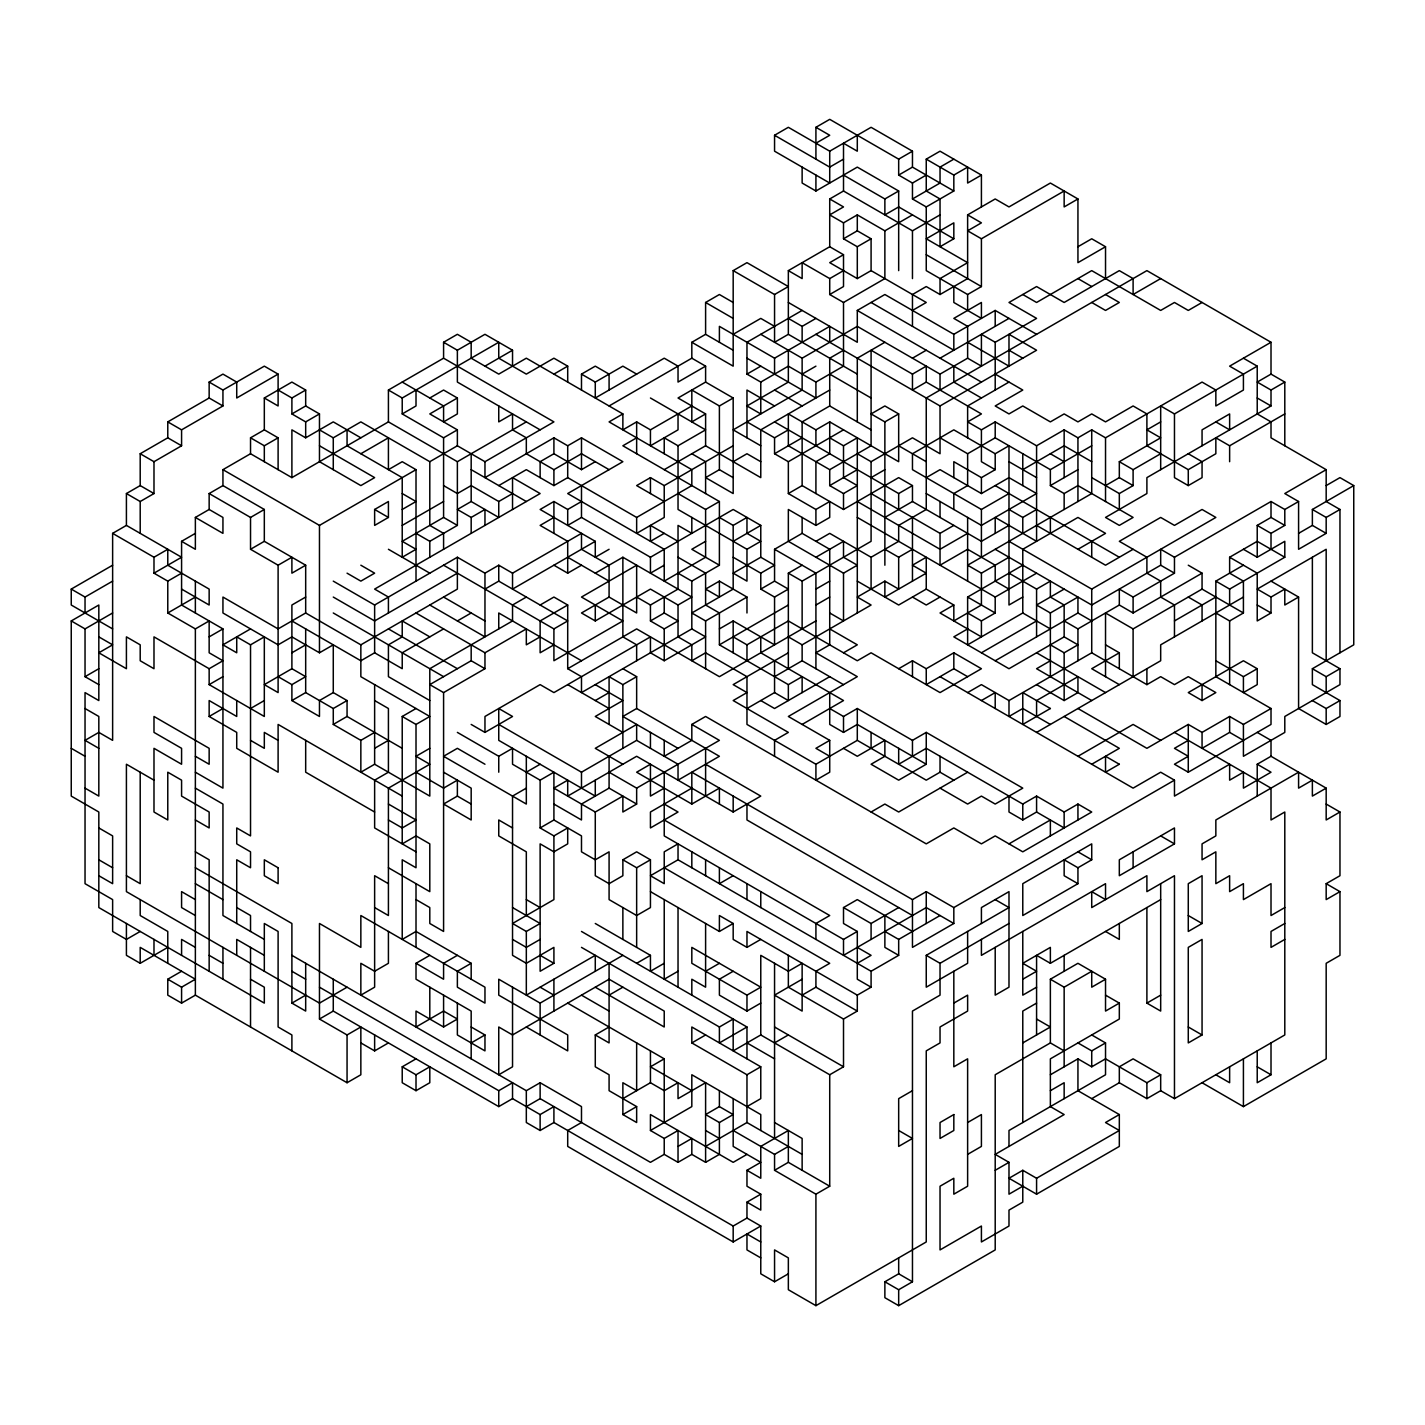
<?xml version="1.0" encoding="UTF-8"?>
<svg xmlns="http://www.w3.org/2000/svg" width="1425" height="1425" viewBox="0 0 1425 1425"><rect width="100%" height="100%" fill="white"/><g stroke="black" fill="none" stroke-linecap="round" stroke-linejoin="round"><path stroke-width="1.5" d="M209.154 382.078L222.941 390.04L222.941 405.965L181.581 429.851L181.581 445.776L153.989 461.7L153.989 493.549L140.202 485.587L140.202 453.738L167.776 437.813L167.776 421.889L209.154 398.002L209.154 382.078L222.941 374.116L236.728 382.078L236.728 398.002L278.107 374.116L278.107 405.965L264.32 398.002L264.32 429.851L250.533 437.813L250.533 453.738L291.893 477.624L388.419 421.889L457.372 461.7L526.324 421.889M222.941 390.04L264.32 366.154L278.107 374.116M264.32 398.002L291.893 382.078L305.68 390.04L305.68 405.965L291.893 413.927L291.893 398.002L305.68 390.04M98.824 748.321L85.037 740.359L98.824 732.397L112.628 740.359L112.628 533.36L153.989 557.246L153.989 573.171L181.581 557.246L126.415 525.397L126.415 493.549L140.202 485.587M126.415 493.549L140.202 501.511L153.989 493.549M829.724 151.192L829.724 183.041L774.559 151.192L774.559 135.268L788.346 127.306L829.724 151.192L871.085 127.306L912.463 151.192L912.463 167.117L953.824 191.003L953.824 175.079L967.628 167.117L967.628 183.041L981.415 175.079L981.415 206.928M112.628 533.36L126.415 525.397M333.272 581.133L374.632 605.019L457.372 557.246L457.372 589.095L360.846 644.83L305.68 612.982L305.68 565.208L264.32 541.322L264.32 509.473L222.941 485.587L222.941 469.662L250.533 453.738M250.533 437.813L264.32 445.776L278.107 437.813L278.107 469.662M291.893 413.927L305.68 421.889L319.467 413.927L319.467 461.7L360.846 485.587L374.632 477.624L319.467 445.776M402.224 382.078L443.585 405.965L443.585 421.889L457.372 413.927L457.372 398.002L429.798 413.927L457.372 429.851L457.372 445.776L484.963 461.7L553.915 421.889L443.585 358.192L443.585 342.267L457.372 334.305L471.176 342.267L471.176 358.192L498.75 374.116L526.324 358.192L622.868 413.927L622.868 429.851L636.654 421.889L650.441 429.851L691.82 405.965M815.919 159.155L815.919 127.306L829.724 119.344L898.676 159.155L912.463 151.192M195.368 772.207L222.941 788.132L222.941 628.906L181.581 605.019L181.581 541.322L195.368 549.284L195.368 517.435L222.941 533.36L222.941 517.435L209.154 509.473L209.154 493.549L222.941 485.587M291.893 477.624L291.893 429.851L305.68 437.813L333.272 421.889L360.846 437.813M388.419 421.889L388.419 390.04L443.585 358.192M443.585 342.267L457.372 350.229L484.963 334.305L512.537 350.229L512.537 366.154M815.919 143.23L829.724 135.268L815.919 127.306M112.628 628.906L71.25 605.019L71.25 589.095L112.628 565.208M195.368 517.435L209.154 509.473M319.467 429.851L333.272 437.813L360.846 421.889L429.798 461.7L457.372 445.776M388.419 390.04L402.224 398.002L498.75 342.267L498.75 358.192L526.324 374.116L553.915 358.192L567.702 366.154L567.702 382.078M71.25 589.095L85.037 597.057L112.628 581.133M153.989 557.246L167.776 549.284L167.776 565.208L209.154 589.095L209.154 605.019L181.581 589.095M181.581 541.322L195.368 533.36M402.224 398.002L402.224 413.927L416.011 405.965L416.011 390.04M429.798 398.002L443.585 390.04L457.372 398.002M484.963 366.154L512.537 350.229M843.511 159.155L829.724 167.117L774.559 135.268M250.533 979.224L264.32 987.187L264.32 1003.111L98.824 907.565L98.824 812.018L71.25 796.094L71.25 620.944L98.824 605.019L98.824 700.566L85.037 692.603L85.037 883.678L112.628 899.603L112.628 931.451L126.415 939.413L140.202 931.451M209.154 493.549L250.533 517.435L264.32 509.473M360.846 453.738L388.419 437.813L388.419 469.662L402.224 461.7L416.011 469.662L416.011 581.133M802.132 167.117L802.132 183.041L815.919 191.003L857.298 167.117L898.676 191.003L898.676 270.625M71.25 620.944L85.037 628.906L112.628 612.982M153.989 573.171L167.776 581.133L181.581 573.171M609.081 405.965L691.82 358.192L691.82 342.285L733.18 366.154L733.18 270.625L774.559 294.512L774.559 342.285L788.346 334.323L788.346 270.625L829.724 246.739L829.724 198.966L843.511 191.003L912.463 230.814L940.037 214.89M250.533 517.435L250.533 549.284L264.32 541.322M402.224 413.927L443.585 437.813L457.372 429.851M553.915 374.116L567.702 366.154M733.18 270.625L746.967 262.663L788.346 286.55L774.559 294.512M898.676 159.155L898.676 175.079L912.463 167.117M912.463 326.343L912.463 294.512L926.25 286.55L940.037 294.512L940.037 278.588L967.628 262.663L926.25 238.777L953.824 222.852L953.824 238.777L940.037 246.739L940.037 198.966L926.25 191.003L926.25 159.155L940.037 151.192L981.415 175.079M167.776 581.133L167.776 612.982L195.368 597.057M222.941 469.662L319.467 525.397L416.011 469.662M581.489 390.04L581.489 374.116L595.276 366.154L609.081 374.116L609.081 390.04M733.18 350.247L705.607 334.323L705.607 302.474L719.393 294.512L733.18 302.474M829.724 198.966L843.511 206.928L829.724 214.89L843.511 222.852L857.298 214.89L884.872 230.814L912.463 214.89M843.511 175.079L884.872 198.966L898.676 191.003M898.676 175.079L912.463 183.041L926.25 175.079M953.824 159.155L940.037 167.117L940.037 183.041L912.463 198.966L912.463 183.041M85.037 628.906L85.037 676.679L98.824 668.717M250.533 549.284L278.107 565.208L291.893 557.246L291.893 573.171L305.68 565.208M374.632 509.473L388.419 501.511L388.419 517.435L374.632 525.397L374.632 509.473L388.419 517.435M581.489 374.116L595.276 382.078L622.868 366.154L636.654 374.116M843.511 222.852L843.511 238.777L857.298 230.814L871.085 238.777L871.085 270.625L857.298 278.588L829.724 262.663L843.511 254.701L843.511 286.55L829.724 294.512L829.724 278.588L802.132 262.663L802.132 278.588L788.346 270.625M167.776 612.982L195.368 628.906L209.154 620.944L209.154 652.793L222.941 660.755L209.154 668.717L153.989 636.868L153.989 668.717L140.202 660.755L140.202 644.83L126.415 636.868L126.415 668.717L98.824 652.793L112.628 644.83L98.824 636.868M402.224 509.473L416.011 501.511L402.224 493.549M691.82 342.285L705.607 334.323M843.511 238.777L857.298 246.739L871.085 238.777M912.463 198.966L926.25 206.928L953.824 191.003M209.154 636.868L222.941 628.906M402.224 525.397L443.585 501.511M678.033 493.549L705.607 509.473L705.607 557.246L664.228 581.133L664.228 549.284L567.702 493.549L622.868 461.7L581.489 437.813L567.702 445.776L553.915 437.813L484.963 477.624L484.963 461.7M733.18 334.323L760.772 318.398L774.559 326.361M829.724 278.588L843.511 270.625M250.533 628.906L222.941 644.83L236.728 652.793L236.728 636.868L250.533 644.83L264.32 636.868L264.32 716.472L209.154 684.623L209.154 668.717M305.68 597.057L291.893 605.019L291.893 668.717L264.32 684.623L278.107 692.586L278.107 565.208M457.372 461.7L457.372 525.397L443.585 517.435L402.224 541.322L416.011 549.284L402.224 557.246L402.224 477.624L347.059 445.776L347.059 429.851M443.585 485.587L457.372 493.549L471.176 485.587L498.75 501.511L498.75 517.435L471.176 501.511L457.372 509.473L471.176 517.435L484.963 509.473L484.963 525.397M498.75 485.587L526.324 469.662L553.915 485.587L567.702 477.624L567.702 445.776M553.915 437.813L553.915 453.738L540.128 461.7L540.128 477.624M622.868 413.927L609.081 421.889L691.82 469.662L691.82 485.587L636.654 517.435L567.702 477.624M829.724 390.04L760.772 429.851L760.772 477.624L705.607 445.776L705.607 413.927L678.033 398.002L705.607 382.078L705.607 366.154L678.033 382.078L678.033 366.154L664.228 358.192L595.276 398.002L595.276 382.078M802.132 310.436L746.967 342.267L746.967 374.116L760.772 382.078L788.346 366.154L815.919 382.078L815.919 398.002L746.967 358.192M940.037 294.512L967.628 278.588L967.628 214.89L995.202 198.966L1008.989 206.928L1050.367 183.041L1077.941 198.966L1077.941 262.663L1105.533 246.739L1105.533 278.588M305.68 612.982L278.107 628.906L222.941 597.057L222.941 612.982L278.107 644.83L291.893 636.868L319.467 652.793L333.272 644.83L333.272 692.586L347.059 700.548L347.059 716.472L402.224 748.321M416.011 533.36L429.798 541.322L457.372 525.397M498.75 501.511L512.537 493.549M498.75 405.965L498.75 421.889L512.537 413.927L512.537 429.851L526.324 437.813L526.324 453.738L553.915 469.662L581.489 453.738L609.081 469.662M788.346 318.398L802.132 326.361L815.919 318.398M829.724 294.512L843.511 302.474L884.872 278.588L884.872 230.814M209.154 684.623L222.941 676.679M553.915 453.738L581.489 469.662L595.276 461.7M636.654 437.813L622.868 445.776L719.393 501.511L719.393 565.208L691.82 581.133L678.033 573.171M746.967 374.116L760.772 366.154M719.393 342.285L719.393 326.361L774.559 358.192L829.724 326.361L829.724 342.267M788.346 302.474L857.298 342.267L857.298 310.436L884.872 294.512L953.824 334.305L995.202 310.436L1036.581 334.305M967.628 214.89L981.415 222.852L967.628 230.814L981.415 238.777L1064.154 191.003L1064.154 206.928L1077.941 198.966M291.893 652.793L305.68 644.83M581.489 501.511L567.702 509.473L553.915 501.511L540.128 509.473L595.276 541.322L595.276 557.246L609.081 549.284M705.607 413.927L691.82 421.889L691.82 390.04L719.393 405.965L733.18 398.002L733.18 493.549L705.607 477.624L719.393 469.662L719.393 405.965M760.772 445.776L733.18 429.851L802.132 390.04L802.132 358.192L857.298 326.361L940.037 374.116L967.628 358.192L981.415 366.154L981.415 334.305L995.202 342.267L1036.581 318.381L1008.989 302.474L1036.581 286.55L1064.154 302.474L1119.32 270.625L1133.107 278.588L1133.107 294.512L1160.68 278.588M236.728 700.548L236.728 716.472L209.154 700.548L209.154 716.472L222.941 708.51M457.372 573.171L374.632 620.944L333.272 597.057M553.915 517.435L540.128 525.397L567.702 541.322L567.702 573.171L581.489 565.208M664.228 453.738L664.228 437.813L678.033 445.776L705.607 429.851L650.441 398.002M802.132 374.116L815.919 366.154M843.511 350.229L829.724 358.192L829.724 405.965L871.085 429.851M912.463 310.436L926.25 302.474L871.085 270.625M250.533 708.51L264.32 700.548M278.107 676.661L291.893 684.623L305.68 676.661L291.893 668.699M457.372 557.246L484.963 573.171L498.75 565.208L512.537 573.171L581.489 533.36L581.489 549.284L609.081 565.208L609.081 597.057L636.654 612.982L636.654 565.208L581.489 597.057L622.868 620.944L553.915 660.737L553.915 628.906L443.585 565.208M678.033 445.776L678.033 509.473L746.967 549.284L746.967 581.133L733.18 573.171L760.772 557.246L760.772 525.397L733.18 509.473L650.441 557.246L581.489 517.435L567.702 525.397L567.702 509.473M733.18 445.776L664.228 485.587L650.441 477.624L636.654 485.587L664.228 501.511M664.228 469.662L705.607 445.776M815.919 382.078L843.511 366.154L843.511 302.474M884.872 342.267L857.298 358.192L857.298 421.889M926.25 206.928L926.25 270.625L967.628 294.512L981.415 286.55L981.415 238.777M291.893 684.623L291.893 700.548L305.68 692.586L333.272 708.51L347.059 700.548M443.585 628.906L402.224 652.793L402.224 668.699L374.632 652.793L360.846 660.755L291.893 620.944M484.963 589.095L498.75 581.133L498.75 565.208M1077.941 246.739L1091.728 238.777L1105.533 246.739M333.272 692.586L319.467 700.548L319.467 716.472L291.893 700.548M457.372 620.944L471.176 612.982M595.276 541.322L512.537 589.095L512.537 573.171M733.18 461.7L746.967 453.738L760.772 461.7M746.967 421.889L774.559 437.813L788.346 429.851M829.724 405.965L802.132 421.889L802.132 485.587L843.511 509.473L898.676 477.624L912.463 485.587L912.463 501.511L884.872 517.435M912.463 358.192L926.25 350.229M526.324 597.057L512.537 605.019L512.537 620.944L429.798 668.699L429.798 796.094L374.632 764.245L360.846 772.207L360.846 740.359L333.272 724.434L333.272 708.51M774.559 437.813L774.559 453.738L802.132 437.813M912.463 374.116L912.463 390.04L926.25 382.078L926.25 366.154L912.463 374.116L871.085 350.229L871.085 445.776L829.724 469.662L788.346 445.776L788.346 413.927L815.919 429.851L829.724 421.889L898.676 461.7L898.676 413.927L884.872 405.965L871.085 413.927L884.872 421.889L898.676 413.927M940.037 358.192L1008.989 318.381M333.272 724.434L347.059 716.472M540.128 605.019L553.915 597.057L567.702 605.019L567.702 668.699L581.489 676.679L581.489 692.586L691.82 628.906L705.607 636.868L664.228 660.755L650.441 652.793L650.441 636.868L553.915 692.586L540.128 684.623L484.963 716.472L484.963 732.397L471.176 724.434M595.276 573.171L622.868 557.246L691.82 597.057L678.033 605.019L650.441 589.095L595.276 620.944L581.489 612.982L609.081 597.057M664.228 533.36L650.441 541.322L650.441 525.397L678.033 541.322M705.607 509.473L719.393 501.511M774.559 453.738L788.346 461.7L843.511 429.851M484.963 668.699L471.176 660.737L429.798 684.623L443.585 692.586L484.963 668.699L484.963 652.775L526.324 628.906L526.324 644.83L540.128 636.868M567.702 605.019L540.128 620.944L540.128 652.775L553.915 644.83M829.724 437.813L843.511 445.776L857.298 437.813L857.298 612.982M360.846 740.359L374.632 732.397M388.419 867.754L429.798 891.64L429.798 843.867L416.011 835.905L402.224 843.867L402.224 716.472L416.011 708.51M553.915 628.906L567.702 620.944L498.75 581.133M664.228 565.208L650.441 573.171L650.441 557.246M705.607 541.322L691.82 549.284L719.393 565.208M719.393 517.435L733.18 525.397L746.967 517.435L746.967 533.36L760.772 541.322L746.967 549.284M788.346 461.7L788.346 493.549L802.132 485.587M815.919 334.323L940.037 405.965L1036.581 350.229L1008.989 334.305L1008.989 366.154L967.628 342.267M374.632 748.321L388.419 740.359M402.224 716.472L416.011 724.434L429.798 716.472L360.846 676.679L360.846 644.83M733.18 541.322L760.772 525.397M829.724 469.662L829.724 485.587L857.298 469.662M788.346 668.717L788.346 573.171L802.132 581.133L871.085 541.322L871.085 461.7L912.463 437.813L940.037 453.738L940.037 405.965M1008.989 382.078L967.628 405.965L967.628 437.813M636.654 597.057L650.441 605.019L678.033 589.095L678.033 525.397L691.82 533.36L691.82 517.435M788.346 493.549L815.919 509.473L829.724 501.511L829.724 517.435L815.919 525.397L788.346 509.473L788.346 541.322L843.511 573.171L857.298 565.208L843.511 557.246L843.511 541.322L815.919 557.246M829.724 485.587L843.511 493.549L857.298 485.587L843.511 477.624L843.511 445.776M871.085 477.624L884.872 469.662M429.798 748.321L416.011 756.283L429.798 764.245L388.419 788.132L388.419 915.527L374.632 907.565M567.702 668.717L636.654 628.906L719.393 676.679L815.919 620.944M650.441 620.944L664.228 612.982L678.033 620.944L664.228 628.906L650.441 620.944L650.441 605.019M719.393 581.133L705.607 589.095L719.393 597.057L719.393 581.133L746.967 597.057L746.967 612.982M733.18 557.246L760.772 573.171L760.772 589.095L774.559 597.057L788.346 589.095L774.559 581.133L774.559 549.284L802.132 533.36L829.724 549.284L829.724 644.83L815.919 652.793L857.298 676.661L788.346 716.472L829.724 740.359L829.724 772.207L815.919 780.17L815.919 764.245L746.967 724.434L746.967 676.679L705.607 652.793L691.82 660.755L691.82 644.83L678.033 636.868L678.033 605.019M926.25 382.078L981.415 413.927L967.628 421.889L981.415 429.851L995.202 421.889L1036.581 445.776L1064.154 429.851L1077.941 437.813L1091.728 429.851L1105.533 437.813L1202.059 382.078L1215.846 390.04L1215.846 405.965L1243.419 390.04L1243.419 374.116L1229.633 366.154L1271.011 342.267L1271.011 374.116L1257.224 382.078L1271.011 390.04L1284.798 382.078L1284.798 445.776M1202.059 302.474L1188.272 310.436L1174.467 302.474L1160.68 310.436L1091.728 270.625L1036.581 302.474L1022.776 294.512M484.963 732.397L512.537 716.472L498.75 708.51L498.75 740.359L595.276 796.094L595.276 780.17M760.772 573.171L774.559 565.208L760.772 557.246M815.919 541.322L829.724 533.36L871.085 557.246L898.676 541.322L898.676 525.397L926.25 509.473L926.25 398.002L1146.893 270.625L1271.011 342.267M774.559 421.889L898.676 493.549L912.463 485.587M926.25 477.624L940.037 469.662L981.415 493.549L1008.989 477.624L1036.581 493.549L981.415 525.397L926.25 493.549M940.037 437.813L967.628 453.738L995.202 437.813L995.202 421.889M733.18 525.397L733.18 589.095L691.82 612.982L705.607 620.944L746.967 597.057M760.772 589.095L774.559 581.133M788.346 573.171L802.132 565.208M1008.989 493.549L981.415 509.473L912.463 469.662L912.463 453.738L953.824 429.851L995.202 453.738L1008.989 445.776L1008.989 605.019L1022.776 597.057M126.415 923.489L126.415 955.338L140.202 963.3L167.776 947.376M457.372 732.397L498.75 756.283L512.537 748.321L512.537 764.245L540.128 780.17L553.915 772.207L553.915 819.981L581.489 835.905L581.489 851.829L595.276 859.792L609.081 851.829L609.081 899.603L636.654 915.527L650.441 907.565L650.441 859.792L636.654 851.829L622.868 859.792L622.868 875.716L609.081 883.678L595.276 875.716L595.276 812.018L622.868 796.094L622.868 812.018L636.654 804.056L636.654 788.132L609.081 772.207M595.276 700.548L609.081 692.586M609.081 724.434L609.081 676.661L622.868 684.623L636.654 676.661L636.654 708.51L622.868 716.472L678.033 748.321M719.393 628.906L733.18 620.944L774.559 644.83L774.559 597.057M953.824 477.624L953.824 461.7L981.415 477.624L995.202 469.662L995.202 453.738M471.176 804.056L457.372 796.094L443.585 804.056L471.176 819.981L471.176 788.132L443.585 772.207M678.033 557.246L705.607 573.171L705.607 605.019L719.393 612.982L719.393 644.83L788.346 605.019M815.919 589.095L829.724 581.133M1022.776 469.662L1064.154 445.776L1091.728 461.7M471.176 979.224L471.176 963.3L457.372 971.262L457.372 987.187L484.963 1003.111L484.963 987.187L360.846 915.527L360.846 947.376L319.467 923.489L319.467 1019.035L347.059 1034.96L360.846 1026.997L360.846 1074.771L347.059 1082.733L195.368 995.149L181.581 1003.111L167.776 995.149L167.776 979.224L181.581 971.262M526.324 772.207L540.128 764.245M733.18 636.868L746.967 644.83L788.346 620.944L857.298 660.755L871.085 652.793L940.037 692.586L981.415 668.717L953.824 652.793L926.25 668.717L912.463 660.755L898.676 668.717M815.919 605.019L829.724 597.057M884.872 549.284L898.676 557.246L912.463 549.284M871.085 493.549L940.037 533.36L953.824 525.397M1271.011 390.04L1271.011 405.965L1146.893 477.624L1146.893 493.549L1105.533 517.435L1119.32 525.397L1133.107 517.435L1077.941 485.587L1064.154 493.549L1050.367 485.587L1050.367 469.662L1091.728 445.776M167.776 979.224L181.581 987.187L195.368 979.224L140.202 947.376L140.202 963.3M526.324 788.132L512.537 796.094L512.537 955.338L526.324 963.3L553.915 947.376L553.915 963.3L540.128 971.262L540.128 843.867L553.915 851.829L567.702 843.867L567.702 827.943L553.915 835.905L540.128 827.943L540.128 780.17M898.676 557.246L898.676 589.095L884.872 581.133L857.298 597.057L871.085 605.019L802.132 644.83L802.132 660.755L774.559 676.679M967.628 533.36L940.037 549.284L857.298 501.511M1050.367 485.587L1077.941 469.662M1160.68 421.889L1146.893 429.851L1160.68 437.813L1119.32 461.7L1119.32 477.624L1105.533 485.587M1160.68 469.662L1160.68 405.965L1174.467 413.927L1257.224 366.154L1257.224 413.927L1271.011 421.889L1271.011 437.813L1326.176 469.662L1326.176 501.511L1339.963 509.473L1339.963 652.793M498.75 724.434L581.489 772.207L636.654 740.359L678.033 764.245L678.033 780.17L719.393 756.283L636.654 708.51M788.346 652.793L733.18 684.623L746.967 692.586L733.18 700.548L788.346 732.397L774.559 740.359L774.559 756.283M1008.989 525.397L981.415 541.322L912.463 501.511M1008.989 509.473L1022.776 517.435L1036.581 509.473M664.228 740.359L664.228 756.283L691.82 740.359L691.82 724.434L705.607 716.472L926.25 843.867L953.824 827.943L981.415 843.867L995.202 835.905L1022.776 851.829L1091.728 812.018L1077.941 804.056L1064.154 812.018L1036.581 796.094L1022.776 804.056L926.25 748.321L898.676 764.245L898.676 748.321M1091.728 429.851L1091.728 493.549L967.628 565.208L981.415 573.171L981.415 605.019L953.824 620.944L953.824 605.019L926.25 589.095L898.676 605.019L857.298 581.133M1119.32 461.7L1133.107 469.662L1160.68 453.738M540.128 827.943L553.915 819.981M609.081 756.283L609.081 788.132L581.489 804.056L581.489 819.981L553.915 804.056M746.967 708.528L774.559 692.586L774.559 660.755M719.393 644.83L788.346 684.641L802.132 676.679L802.132 692.603M843.511 652.793L857.298 644.83L829.724 628.906M940.037 597.057L926.25 605.019L912.463 597.057M981.415 573.171L1008.989 557.246M1091.728 477.624L1119.32 493.549L1133.107 485.587L1133.107 469.662M636.654 788.132L719.393 740.359L691.82 724.434M829.724 676.679L774.559 708.51L760.772 700.548M953.824 605.019L940.037 612.982L981.415 636.868L981.415 620.944L995.202 612.982L995.202 597.057L1036.581 573.171M1077.941 549.284L1105.533 533.36L1077.941 517.435L1022.776 549.284L1022.776 612.982L967.628 644.83L967.628 597.057L1022.776 565.208M995.202 374.116L1022.776 390.04L995.202 405.965L1008.989 413.927L1022.776 405.965L1050.367 421.889L1064.154 413.927L1077.941 421.889L1091.728 413.927L1105.533 421.889L1133.107 405.965L1146.893 413.927L1146.893 445.776L1188.272 469.662L1215.846 453.738L1215.846 437.813L1229.633 445.776L1284.798 413.927M195.368 867.754L291.893 923.489L291.893 1003.111L305.68 995.149M664.228 788.132L650.441 796.094L650.441 764.245L636.654 772.207L691.82 804.056L719.393 788.132L719.393 804.056M1174.467 413.927L1174.467 477.624L1188.272 485.587L1202.059 477.624L1202.059 461.7L1188.272 453.738M347.059 987.187L319.467 1003.111L126.415 891.64L126.415 764.245L153.989 780.17M691.82 788.132L650.441 812.018L650.441 827.943L678.033 812.018L664.228 804.056M802.132 724.434L843.511 700.548L760.772 652.793L760.772 636.868M967.628 628.906L953.824 636.868L1008.989 668.717L1064.154 636.868L1077.941 644.83L1064.154 652.793L1050.367 644.83M1008.989 573.171L1036.581 589.095L1050.367 581.133L1050.367 597.057L1064.154 605.019L1064.154 636.868M319.467 1019.035L333.272 1011.073L498.75 1106.602L512.537 1098.639L540.128 1114.564L553.915 1106.602L553.915 1122.526L540.128 1130.488L526.324 1122.526L526.324 1090.695L291.893 955.338M471.176 1058.846L471.176 1011.073L416.011 979.224L416.011 963.3L429.798 955.338M829.724 708.51L843.511 716.472L857.298 708.51L912.463 740.359L926.25 732.397L1022.776 788.132L995.202 804.056L981.415 796.094L967.628 804.056L940.037 788.132M1064.154 589.095L1036.581 605.019L1050.367 612.982L1077.941 597.057L1077.941 612.982L1091.728 620.944M1133.107 549.284L1105.533 565.208L1036.581 525.397M457.372 955.338L443.585 963.3L443.585 979.224L416.011 963.3M829.724 740.359L815.919 748.321L829.724 756.283M829.724 692.586L829.724 724.434L843.511 732.397L857.298 724.434L926.25 764.245L926.25 732.397M967.628 676.679L953.824 668.717L926.25 684.623L926.25 668.717M981.415 652.793L1036.581 620.944M1008.989 541.322L1091.728 589.095L1215.846 517.435L1202.059 509.473L1174.467 525.397L1160.68 517.435L1119.32 541.322L1146.893 557.246L1146.893 573.171L1160.68 581.133L1160.68 597.057L1174.467 605.019L1174.467 636.868M553.915 835.905L553.915 899.603L512.537 923.489L526.324 931.451L540.128 923.489L512.537 907.565M622.868 859.792L636.654 867.754L650.441 859.792M595.276 812.018L553.915 788.132L567.702 780.17L567.702 796.094L636.654 756.283L733.18 812.018L760.772 796.094L705.607 764.245M815.919 764.245L857.298 740.359L926.25 780.17L940.037 772.207L953.824 780.17M995.202 660.755L1077.941 612.982M1339.963 509.473L1326.176 517.435L1326.176 533.36L1298.585 549.284L1298.585 501.511L1284.798 509.473L1271.011 501.511L1174.467 557.246L1160.68 549.284L1160.68 565.208L1091.728 605.019L995.202 549.284M1326.176 469.662L1284.798 493.549L1298.585 501.511M540.128 939.413L526.324 947.376L512.537 939.413M678.033 859.792L650.441 875.716L664.228 883.678L664.228 851.829L678.033 843.867L678.033 859.792L871.085 971.262L898.676 955.338L898.676 939.413L884.872 931.451M967.628 692.586L981.415 684.623L1008.989 700.548L1091.728 652.793L1146.893 684.641L1160.68 676.661L1174.467 684.623L1188.272 676.661L1215.846 692.586L1202.059 700.548L1188.272 692.586L1243.419 660.755L1257.224 668.717L1257.224 684.623L1243.419 692.586L1243.419 676.661L1257.224 668.717M1077.941 660.755L1077.941 628.906L1119.32 605.019L1119.32 589.095L1133.107 597.057L1174.467 573.171L1174.467 557.246M1243.419 549.284L1257.224 557.246L1257.224 525.397L1271.011 517.435L1284.798 525.397L1284.798 509.473M1326.176 485.587L1339.963 477.624L1353.75 485.587L1353.75 644.83L1312.372 668.717L1312.372 684.641L1339.963 700.566L1339.963 716.49L1326.176 724.452L1298.585 708.528L1298.585 597.057L1271.011 581.133M360.846 1042.922L374.632 1050.884L388.419 1042.922M981.415 700.548L995.202 692.586L995.202 708.51M1050.367 660.755L1036.581 668.717L1091.728 700.548M1119.32 605.019L1133.107 612.982L1202.059 573.171L1202.059 589.095L1243.419 612.982L1229.633 620.944L1215.846 612.982M1243.419 612.982L1243.419 581.133L1229.633 573.171L1229.633 557.246L1257.224 541.322L1284.798 557.246L1284.798 541.322L1257.224 557.246M1257.224 525.397L1271.011 533.36L1284.798 525.397M1298.585 533.36L1312.372 525.397L1312.372 509.473L1353.75 485.587M443.585 1026.997L457.372 1019.035L443.585 1011.073L416.011 1026.997L416.011 1011.073L443.585 1026.997L443.585 995.149M1105.533 676.679L1105.533 612.982L1133.107 628.906L1202.059 589.095M1188.272 740.359L1174.467 748.321L1188.272 756.283L1174.467 764.245L1188.272 772.207L1271.011 724.434L1271.011 708.51L1215.846 676.661L1215.846 581.133L1243.419 565.208M402.224 1066.808L416.011 1074.771L429.798 1066.808L429.798 1082.733L416.011 1090.695L402.224 1082.733L402.224 1066.808L416.011 1058.846M733.18 875.716L719.393 883.678L719.393 867.754M926.25 764.245L898.676 780.17L871.085 764.245L884.872 756.283L884.872 740.359L857.298 756.283L843.511 748.321M1119.32 668.717L1119.32 652.793L1091.728 668.717L1119.32 684.641M1174.467 620.944L1215.846 597.057M1215.846 581.133L1229.633 589.095L1284.798 557.246M471.176 1042.922L484.963 1034.96L484.963 1050.884L457.372 1034.96L457.372 1003.111M540.128 1034.96L540.128 1003.111L622.868 955.338M871.085 812.018L884.872 804.056L898.676 812.018L967.628 772.207M1036.581 684.623L1064.154 700.548L1077.941 692.586L1077.941 676.679L1036.581 700.548L1036.581 716.472M1243.419 597.057L1160.68 644.83L1160.68 660.755L1036.581 732.397M636.654 963.3L650.441 955.338L650.441 971.262L664.228 963.3M1326.176 660.755L1326.176 549.284L1257.224 589.095L1271.011 597.057L1284.798 589.095L1284.798 605.019L1298.585 597.057M609.081 995.149L622.868 987.187M650.441 891.64L719.393 931.451L733.18 923.489L733.18 939.413L746.967 947.376L760.772 939.413M1271.011 597.057L1271.011 612.982L1257.224 620.944L1257.224 573.171L1229.633 557.246M678.033 971.262L664.228 979.224L664.228 899.603M319.467 987.187L498.75 1090.695L512.537 1082.733L512.537 1098.639M636.654 1042.922L636.654 1090.677L622.868 1082.733L622.868 1114.564L636.654 1122.526L636.654 1106.602L609.081 1090.677L609.081 1074.771L595.276 1066.808L595.276 1034.96L609.081 1026.997M705.607 971.262L719.393 963.3M1077.941 756.283L1133.107 724.434L1160.68 740.359M526.324 1090.695L540.128 1082.733L581.489 1106.602L581.489 1122.526L567.702 1130.488L567.702 1146.413L733.18 1241.959L760.772 1226.034L746.967 1218.072L746.967 1202.148L760.772 1194.186L760.772 1210.11L746.967 1202.148M733.18 971.262L719.393 979.224L719.393 995.149L746.967 1011.073L760.772 1003.111M871.085 971.262L871.085 987.187L857.298 979.224L857.298 931.451L843.511 923.489L843.511 907.565L857.298 899.603L912.463 931.451M1091.728 764.245L1119.32 748.321L1064.154 716.472M526.324 1106.619L540.128 1098.639L540.128 1082.733M1008.989 796.094L1008.989 812.018L1022.776 819.981L1036.581 812.018L1036.581 796.094M1271.011 708.51L1243.419 724.434L1229.633 716.472L1202.059 732.397L1188.272 724.434L1146.893 748.321L1077.941 708.51M746.967 995.149L760.772 987.187L691.82 947.376L691.82 963.3L746.967 995.149L746.967 1011.073M664.228 772.207L664.228 835.905L843.511 939.413L857.298 931.451M843.511 907.565L871.085 923.489L898.676 907.565M691.82 804.056L691.82 772.207L912.463 899.603L926.25 891.64L953.824 907.565L1174.467 780.17L1174.467 796.094L1229.633 764.245L1229.633 780.17L1243.419 772.207L1243.419 788.132L1271.011 772.207L1257.224 764.245L1257.224 796.094M1008.989 843.867L1050.367 819.981L1050.367 835.905M664.228 1122.526L664.228 1058.828L650.441 1066.808L691.82 1090.695M746.967 1106.602L760.772 1098.639L760.772 1066.791L691.82 1026.997L691.82 1042.922L705.607 1034.96M581.489 947.376L719.393 1026.997L733.18 1019.035L733.18 1050.884L760.772 1034.96L829.724 1074.753L843.511 1066.791L843.511 1019.035L857.298 1011.073L857.298 995.149L871.085 987.187M802.132 979.224L774.559 995.149L802.132 1011.073L802.132 963.3L788.346 971.262L760.772 955.338L760.772 1034.96M1243.419 740.359L1229.633 732.397L1202.059 748.321L1202.059 732.397M1312.372 668.717L1326.176 676.679L1339.963 668.717L1339.963 684.641L1284.798 716.49L1284.798 732.414L1243.419 756.283L1243.419 724.434M622.868 1098.639L650.441 1082.733L664.228 1090.677L678.033 1082.715L678.033 1098.639L705.607 1082.715L705.607 1162.337L691.82 1154.375L691.82 1138.45L678.033 1146.413M746.967 1058.846L746.967 1026.997L719.393 1042.922L719.393 1026.997M802.132 995.149L815.919 987.187L857.298 1011.073M857.298 963.3L871.085 955.338L857.298 947.376M898.676 939.413L940.037 915.527M622.868 1114.564L636.654 1106.602M953.824 907.565L953.824 923.489L912.463 947.376L912.463 899.603M1312.372 700.566L1326.176 708.528L1339.963 700.566M774.559 1042.904L788.346 1034.942M967.628 931.451L967.628 963.3L926.25 987.187L926.25 955.338L1008.989 907.565L995.202 899.603M1077.941 867.754L1091.728 859.792L1091.728 843.867L1022.776 883.678L1022.776 915.527L1077.941 883.678L1077.941 867.754L1064.154 859.792L1064.154 875.716L1077.941 883.678M1257.224 764.245L1271.011 756.283L1326.176 788.132L1326.176 819.981L1339.963 812.018L1339.963 875.716L1326.176 883.678L1326.176 899.603L1339.963 891.64L1339.963 955.338L1326.176 963.3L1326.176 1058.846L1243.419 1106.619L1202.059 1082.733M746.967 1154.375L733.18 1162.337L650.441 1114.564L650.441 1130.488L691.82 1106.602L691.82 1074.753L760.772 1114.564L760.772 1130.488M691.82 1042.922L746.967 1074.753L760.772 1066.791M926.25 955.338L940.037 963.3L1008.989 923.489M650.441 1130.488L664.228 1138.45L678.033 1130.488L678.033 1162.337L691.82 1154.375M719.393 1106.602L705.607 1114.564L719.393 1122.526L733.18 1114.564L719.393 1106.602L719.393 1090.677M1174.467 843.867L1119.32 875.716L1119.32 859.792L1174.467 827.943L1174.467 843.867L1160.68 835.905M678.033 1162.337L664.228 1154.375L650.441 1162.337L540.128 1098.639M705.607 1146.413L746.967 1122.526L746.967 1074.753M953.824 1003.111L967.628 995.149L967.628 1011.073L940.037 1026.997L940.037 1042.922L926.25 1050.866L926.25 1241.959L815.919 1305.656L788.346 1289.732L788.346 1257.883L774.559 1249.921L774.559 1281.77L788.346 1273.808M1326.176 788.132L1312.372 796.094L1312.372 780.17L1298.585 788.132L1298.585 772.207L1215.846 819.981L1215.846 835.905L1202.059 843.867L1202.059 859.792L1215.846 851.829L1215.846 883.678L1229.633 875.716L1229.633 891.64L1243.419 883.678L1243.419 899.603L1271.011 883.678L1271.011 915.527L1284.798 907.565M705.607 1162.337L719.393 1154.375L719.393 1122.526M1022.776 979.224L1036.581 971.262L1022.776 963.3L1050.367 947.376L1050.367 963.3L1036.581 955.338L1036.581 1034.96M1050.367 963.3L1160.68 899.603M1036.581 987.187L1022.776 995.149L1022.776 931.451M940.037 963.3L940.037 995.149L912.463 1011.073L912.463 1281.77L898.676 1273.808L884.872 1281.77L884.872 1297.694L898.676 1305.656L995.202 1249.921L995.202 1074.753L1050.367 1042.922L1050.367 979.224L1077.941 963.3L1105.533 979.224L1105.533 1011.073L1119.32 1003.111L1119.32 1019.035L1050.367 1058.846L1050.367 1106.602L1064.154 1114.564L995.202 1154.375L1008.989 1162.337L1008.989 1194.186L1022.776 1186.223M760.772 1194.186L746.967 1186.223L746.967 1170.299L760.772 1162.337L733.18 1146.413L733.18 1098.639M733.18 1130.488L774.559 1154.375L788.346 1146.413M1036.581 1003.111L1022.776 1011.073L1022.776 1122.526M1050.367 979.224L1064.154 987.187L1091.728 971.262L1091.728 987.187L1105.533 979.224M774.559 1154.375L774.559 1170.299L788.346 1162.337L829.724 1186.223L829.724 1074.753M912.463 1090.677L898.676 1098.639L898.676 1146.413L912.463 1138.45L898.676 1130.488M1202.059 923.489L1188.272 931.451L1188.272 883.678L1202.059 875.716L1202.059 923.489L1188.272 915.527M1022.776 1042.922L1050.367 1026.997L1036.581 1019.035M553.915 1122.526L733.18 1226.034L746.967 1218.072M774.559 1170.299L815.919 1194.186L829.724 1186.223M1146.893 907.565L1146.893 1003.111L1160.68 995.149M1284.798 923.489L1271.011 931.451L1271.011 947.376L1284.798 939.413M967.628 1122.526L981.415 1114.564L981.415 1146.413L967.628 1154.375M1050.367 1074.771L1077.941 1058.846L1091.728 1066.808L1105.533 1058.846L1146.893 1082.733L1160.68 1074.771L1160.68 1090.695L1146.893 1098.639L1119.32 1082.733L1119.32 1066.808L1133.107 1058.846L1160.68 1074.771M1077.941 1042.922L1091.728 1050.884L1105.533 1042.922L1105.533 1074.771L1008.989 1130.488L1008.989 1146.413M1050.367 1090.695L1064.154 1082.733L1064.154 1098.657M1091.728 1098.657L1119.32 1082.733M1202.059 1034.96L1188.272 1042.922L1188.272 947.376L1202.059 939.413L1202.059 1034.96L1188.272 1026.997M995.202 1170.299L1008.989 1162.337M1119.32 1114.564L1105.533 1122.526L1119.32 1130.488L1036.581 1178.261L1022.776 1170.299L1008.989 1178.261L1036.581 1194.186L1119.32 1146.413L1119.32 1114.564L1077.941 1090.695L1077.941 1058.846M1160.68 1090.695L1174.467 1098.639L1284.798 1034.96L1284.798 812.018L1271.011 819.981L1271.011 788.132L1174.467 732.397M884.872 1281.77L898.676 1289.732L912.463 1281.77M1271.011 1042.922L1271.011 1074.771L1257.224 1082.733L1257.224 1050.884M926.25 159.155L953.824 175.079M1243.419 358.192L1257.224 366.154M1271.011 374.116L1284.798 382.078M1077.941 278.588L1091.728 286.55M1105.533 294.512L1119.32 302.474L1105.533 310.436L1091.728 302.474M1257.224 398.002L1271.011 405.965M953.824 238.777L898.676 206.928L884.872 214.89L884.872 198.966M926.25 254.701L981.415 286.55M1215.846 421.889L1229.633 429.851L1229.633 413.927L1202.059 429.851L1202.059 445.776M1312.372 509.473L1326.176 517.435M829.724 246.739L843.511 254.701M1008.989 350.229L1022.776 358.192M1312.372 525.397L1326.176 533.36M871.085 302.474L953.824 350.229L953.824 334.305M857.298 310.436L981.415 382.078M981.415 398.002L953.824 382.078L953.824 366.154M1119.32 477.624L1133.107 485.587M1050.367 453.738L1064.154 461.7M995.202 437.813L1050.367 469.662M788.346 334.323L857.298 374.116M1008.989 461.7L1036.581 477.624M1188.272 565.208L1202.059 573.171M1257.224 605.019L1271.011 612.982M705.607 302.474L733.18 318.398M760.772 334.323L802.132 358.192M829.724 374.116L871.085 398.002M995.202 469.662L981.415 461.7L981.415 429.851M1160.68 565.208L1174.467 573.171M1339.963 668.717L1312.372 652.793L1312.372 557.246M995.202 485.587L1119.32 557.246M1188.272 597.057L1202.059 605.019L1202.059 620.944M898.676 445.776L926.25 461.7M774.559 390.04L802.132 405.965M691.82 358.192L705.607 366.154M774.559 405.965L746.967 390.04L746.967 437.813M857.298 453.738L871.085 461.7M1215.846 660.755L1243.419 676.661M705.607 382.078L733.18 398.002M1008.989 589.095L995.202 581.133L995.202 565.208L967.628 549.284L940.037 565.208L940.037 533.36M1064.154 620.944L1077.941 628.906M1105.533 644.83L1119.32 652.793M1257.224 732.397L1271.011 740.359L1271.011 756.283M857.298 517.435L995.202 597.057M1022.776 612.982L1050.367 628.906M967.628 597.057L995.202 612.982M1326.176 804.056L1339.963 812.018M691.82 453.738L705.607 461.7L705.607 493.549M719.393 469.662L733.18 477.624M967.628 612.982L981.415 620.944M1036.581 652.793L1105.533 692.586M774.559 549.284L815.919 573.171L815.919 668.717M1174.467 780.17L1160.68 772.207L1133.107 788.132L940.037 676.661M540.128 429.851L457.372 382.078L457.372 350.229M1050.367 724.434L1022.776 708.51L1008.989 716.472L1008.989 700.548M1326.176 883.678L1339.963 891.64M829.724 612.982L843.511 620.944L843.511 573.171M788.346 636.868L802.132 644.83M471.176 469.662L526.324 501.511M802.132 660.755L843.511 684.641M1036.581 812.018L1064.154 827.943L1064.154 812.018M278.107 390.04L291.893 398.002M305.68 405.965L319.467 413.927M567.702 557.246L609.081 581.133M1077.941 851.829L1091.728 859.792M553.915 565.208L567.702 573.171M774.559 692.586L788.346 700.566L788.346 684.641M209.154 398.002L222.941 405.965M264.32 429.851L278.107 437.813M1105.533 931.451L1119.32 939.413L1119.32 923.489M622.868 668.699L636.654 676.661M167.776 421.889L181.581 429.851M388.419 549.284L429.798 573.171M581.489 660.755L498.75 612.982L498.75 628.906M167.776 437.813L181.581 445.776M443.585 597.057L484.963 620.944M595.276 684.623L622.868 700.548L595.276 716.472L622.868 732.397M1146.893 1003.111L1160.68 1011.073L1160.68 883.678M1257.224 1066.808L1271.011 1074.771M360.846 565.208L374.632 573.171L360.846 581.133L347.059 573.171M429.798 605.019L484.963 636.868L484.963 573.171M567.702 684.623L609.081 708.51M1105.533 995.149L1119.32 1003.111M140.202 453.738L153.989 461.7M416.011 612.982L484.963 652.775M953.824 923.489L926.25 907.565L843.511 955.338L843.511 939.413M1215.846 1074.771L1229.633 1082.733L1229.633 1066.808M429.798 636.868L402.224 620.944L402.224 636.868L388.419 644.83L388.419 676.661L429.798 700.548M912.463 915.527L746.967 819.981L746.967 804.056M388.419 628.906L457.372 668.699M622.868 764.245L595.276 748.321L636.654 724.434L636.654 740.359M1091.728 1034.96L1105.533 1042.922M333.272 612.982L443.585 676.661M609.081 788.132L636.654 804.056M664.228 819.981L829.724 915.527L815.919 923.489L815.919 939.413M898.676 955.338L884.872 947.376L884.872 915.527M1050.367 1042.922L1064.154 1050.884M374.632 700.548L388.419 708.51L388.419 772.207L374.632 780.17L374.632 827.943L416.011 851.829M484.963 764.245L457.372 748.321L443.585 756.283L526.324 804.056L526.324 756.283M664.228 867.754L829.724 963.3L815.919 971.262L815.919 987.187M733.18 923.489L719.393 915.527L719.393 931.451M857.298 995.149L746.967 931.451L746.967 947.376M416.011 772.207L443.585 788.132L457.372 780.17L457.372 796.094M512.537 827.943L498.75 819.981L498.75 835.905L526.324 851.829L526.324 915.527M843.511 1019.035L788.346 987.187L788.346 955.338M402.224 796.094L278.107 724.434L278.107 772.207L236.728 748.321L236.728 732.397L209.154 716.472M278.107 740.359L264.32 732.397L264.32 748.321L250.533 740.359M388.419 804.056L416.011 819.981L402.224 827.943L388.419 819.981M595.276 923.489L650.441 955.338M774.559 1026.997L843.511 1066.791M374.632 812.018L305.68 772.207L305.68 740.359M526.324 899.603L540.128 907.565M581.489 931.451L746.967 1026.997M746.967 1042.922L774.559 1058.846M85.037 676.679L98.824 684.641M195.368 756.283L209.154 764.245L209.154 748.321L153.989 716.472L153.989 732.397L181.581 748.321L181.581 764.245L153.989 748.321L153.989 812.018L167.776 819.981L167.776 772.207L181.581 780.17L181.581 796.094L209.154 812.018L209.154 827.943L195.368 819.981M540.128 955.338L553.915 963.3M595.276 987.187L664.228 1026.997L664.228 1011.073L609.081 979.224L512.537 1034.96L498.75 1026.997L498.75 1074.771L512.537 1066.808L512.537 987.187M85.037 708.51L98.824 716.472L98.824 796.094L85.037 788.132M388.419 883.678L374.632 875.716L374.632 987.187L360.846 995.149L360.846 963.3L374.632 971.262L388.419 963.3L388.419 931.451M416.011 899.603L429.798 907.565L429.798 923.489L443.585 931.451L443.585 692.586M581.489 995.149L609.081 1011.073M195.368 788.132L222.941 804.056L222.941 915.527L264.32 939.413M540.128 987.187L553.915 995.149M567.702 1003.111L664.228 1058.828M774.559 1122.526L802.132 1138.45L802.132 1170.299M471.176 963.3L416.011 931.451L402.224 939.413L402.224 859.792L416.011 867.754L416.011 724.434M540.128 1003.111L498.75 979.224L498.75 995.149L567.702 1034.96L567.702 1050.884L526.324 1026.997M595.276 1034.96L609.081 1042.922L609.081 963.3M746.967 1122.526L802.132 1154.375M71.25 748.321L85.037 756.283M705.607 1130.488L719.393 1138.45M195.368 851.829L209.154 859.792L209.154 971.262M746.967 1170.299L760.772 1178.261L760.772 1146.413L788.346 1130.488L788.346 1162.337M471.176 1026.997L484.963 1034.96M98.824 827.943L112.628 835.905L112.628 883.678L98.824 875.716M195.368 883.678L222.941 899.603M236.728 907.565L250.533 915.527L250.533 931.451M195.368 899.603L181.581 891.64L181.581 907.565L195.368 915.527M98.824 859.792L112.628 867.754M126.415 875.716L140.202 883.678L140.202 772.207M264.32 955.338L236.728 939.413L236.728 955.338M291.893 971.262L305.68 979.224M760.772 1241.959L746.967 1233.997L746.967 1249.921L760.772 1257.883M195.368 947.376L181.581 939.413L181.581 955.338M209.154 955.338L222.941 963.3M291.893 1003.111L305.68 1011.073L305.68 963.3M774.559 1281.77L760.772 1273.808L760.772 1226.034M1326.176 676.679L1326.176 692.603M1326.176 708.528L1326.176 724.452M1271.011 501.511L1271.011 517.435M1271.011 533.36L1271.011 549.284M1243.419 1058.846L1243.419 1106.619M1229.633 445.776L1229.633 461.7M1229.633 589.095L1229.633 605.019M1229.633 620.944L1229.633 684.623M1229.633 716.472L1229.633 732.397M1202.059 684.623L1202.059 700.548M1188.272 469.662L1188.272 485.587M1188.272 724.434L1188.272 772.207M1174.467 1098.639L1174.467 875.716L1146.893 891.64L1146.893 875.716L1091.728 907.565L1091.728 891.64L1105.533 899.603L1105.533 883.678L981.415 955.338L981.415 939.413M1146.893 668.717L1146.893 684.641M1146.893 1082.733L1146.893 1098.639M1133.107 597.057L1133.107 612.982M1133.107 628.906L1133.107 676.679M1133.107 851.829L1133.107 867.754M1119.32 493.549L1119.32 509.473M1105.533 437.813L1105.533 501.511M1091.728 541.322L1091.728 557.246M1091.728 589.095L1091.728 652.793M1091.728 1050.884L1091.728 1066.808M1077.941 437.813L1077.941 501.511M1077.941 804.056L1077.941 819.981M1064.154 429.851L1064.154 477.624M1064.154 493.549L1064.154 509.473M1064.154 652.793L1064.154 700.548M1064.154 955.338L1064.154 971.262M1064.154 987.187L1064.154 1066.808M1050.367 517.435L1050.367 533.36M1050.367 612.982L1050.367 676.679M1036.581 445.776L1036.581 541.322L995.202 517.435L995.202 533.36M1036.581 589.095L1036.581 636.868M1036.581 1178.261L1036.581 1194.186M1022.776 453.738L1022.776 485.587M1022.776 517.435L1022.776 533.36M1022.776 804.056L1022.776 819.981M1022.776 1170.299L1022.776 1202.148L1008.989 1210.11L1008.989 1226.034L981.415 1241.959L981.415 1226.034L940.037 1249.921L940.037 1186.223L953.824 1178.261L953.824 1194.186L967.628 1186.223L967.628 1058.828L953.824 1066.791L953.824 971.262M995.202 310.436L995.202 326.343M995.202 342.267L995.202 390.04M995.202 947.376L995.202 995.149L1008.989 987.187L1008.989 891.64L981.415 907.565L981.415 923.489M981.415 477.624L981.415 493.549M981.415 509.473L981.415 557.246M967.628 294.512L967.628 310.436M967.628 358.192L967.628 326.343L953.824 318.381L981.415 302.474L981.415 318.381L953.824 302.474L953.824 286.55M967.628 453.738L967.628 485.587L953.824 493.549L953.824 509.473M967.628 517.435L967.628 581.133M953.824 652.793L953.824 668.717M940.037 374.116L940.037 390.04M940.037 501.511L940.037 517.435M940.037 756.283L940.037 772.207M926.25 589.095L926.25 557.246L912.463 565.208L926.25 573.171L884.872 597.057L884.872 581.133M926.25 891.64L926.25 923.489M912.463 230.814L912.463 278.588M912.463 517.435L912.463 581.133M912.463 660.755L912.463 676.679M912.463 740.359L912.463 756.283M898.676 493.549L898.676 509.473M898.676 1257.883L898.676 1273.808M898.676 1289.732L898.676 1305.656M884.872 421.889L884.872 565.208M871.085 557.246L871.085 589.095M871.085 732.397L871.085 748.321M871.085 923.489L871.085 939.413M857.298 135.268L857.298 151.192L843.511 143.23L843.511 191.003M857.298 214.89L857.298 230.814M857.298 246.739L857.298 278.588M857.298 708.51L857.298 740.359M843.511 493.549L843.511 509.473M843.511 716.472L843.511 732.397M829.724 421.889L829.724 453.738L815.919 461.7L815.919 493.549M815.919 175.079L815.919 191.003M815.919 429.851L815.919 445.776M815.919 509.473L815.919 525.397M815.919 1194.186L815.919 1305.656M802.132 326.361L802.132 342.267M802.132 517.435L802.132 533.36M802.132 581.133L802.132 628.906M788.346 350.229L788.346 382.078L746.967 405.965L760.772 413.927L760.772 382.078M774.559 358.192L774.559 374.116M774.559 963.3L774.559 1138.45M760.772 891.64L760.772 907.565M746.967 644.83L746.967 660.755M746.967 883.678L746.967 899.603M733.18 620.944L733.18 652.793M733.18 796.094L733.18 812.018M733.18 1226.034L733.18 1241.959M705.607 620.944L705.607 668.717M705.607 748.321L705.607 796.094M705.607 859.792L705.607 875.716M705.607 923.489L705.607 987.187L691.82 979.224L691.82 995.149M691.82 581.133L691.82 628.906M691.82 851.829L691.82 867.754M678.033 413.927L678.033 429.851L650.441 445.776L650.441 429.851M678.033 907.565L678.033 987.187M664.228 485.587L664.228 517.435L636.654 533.36L636.654 517.435M664.228 597.057L664.228 612.982M664.228 628.906L664.228 660.755M664.228 1138.45L664.228 1154.375M650.441 477.624L650.441 493.549M650.441 732.397L650.441 748.321M650.441 1050.884L650.441 1082.733M636.654 421.889L636.654 453.738M636.654 660.755L636.654 644.83L622.868 636.868L622.868 557.246M636.654 867.754L636.654 947.376M622.868 684.623L622.868 748.321M622.868 907.565L622.868 939.413M595.276 605.019L595.276 620.944M595.276 971.262L595.276 955.338L526.324 995.149L526.324 931.451M581.489 437.813L581.489 469.662M581.489 485.587L581.489 517.435M581.489 772.207L581.489 788.132M553.915 469.662L553.915 485.587M553.915 501.511L553.915 533.36M553.915 979.224L553.915 1011.073M540.128 1114.564L540.128 1130.488M512.537 509.473L512.537 477.624L540.128 493.549L374.632 589.095L388.419 597.057L388.419 612.982M498.75 756.283L498.75 772.207M498.75 1090.695L498.75 1106.602M471.176 453.738L471.176 501.511M471.176 517.435L471.176 533.36M471.176 644.812L471.176 660.737M443.585 437.813L443.585 517.435M443.585 549.284L443.585 533.36L429.798 525.397L429.798 461.7M429.798 541.322L429.798 557.246M429.798 987.187L429.798 1019.035M416.011 883.678L416.011 947.376M416.011 1074.771L416.011 1090.695M374.632 605.019L374.632 652.793M374.632 684.641L374.632 764.245M374.632 1034.96L374.632 1050.884M347.059 1034.96L347.059 1082.733M333.272 437.813L333.272 469.662M333.272 979.224L333.272 1011.073M319.467 525.397L319.467 652.793M305.68 421.889L305.68 437.813M305.68 628.906L305.68 692.586M291.893 1050.884L291.893 1034.96L278.107 1026.997L278.107 931.451L264.32 923.489L264.32 971.262M264.32 445.776L264.32 461.7M250.533 644.83L250.533 835.905L236.728 827.943L236.728 843.867L250.533 851.829L250.533 867.754L236.728 859.792L236.728 923.489M250.533 947.376L250.533 1026.997M222.941 947.376L222.941 979.224M195.368 581.133L195.368 612.982M195.368 628.906L195.368 995.149M181.581 987.187L181.581 1003.111M167.776 963.3L167.776 931.451L140.202 915.527L140.202 899.603M153.989 939.413L153.989 955.338M140.202 501.511L140.202 533.36M85.037 597.057L85.037 612.982M1050.367 708.51L1022.776 724.434L1022.776 692.586L1050.367 708.51M1119.32 764.245L1105.533 772.207L1105.533 756.283L1119.32 764.245M953.824 1114.564L940.037 1122.526L940.037 1138.45L953.824 1130.488L953.824 1114.564M278.107 867.754L264.32 859.792L264.32 875.716L278.107 883.678L278.107 867.754"/></g></svg>
